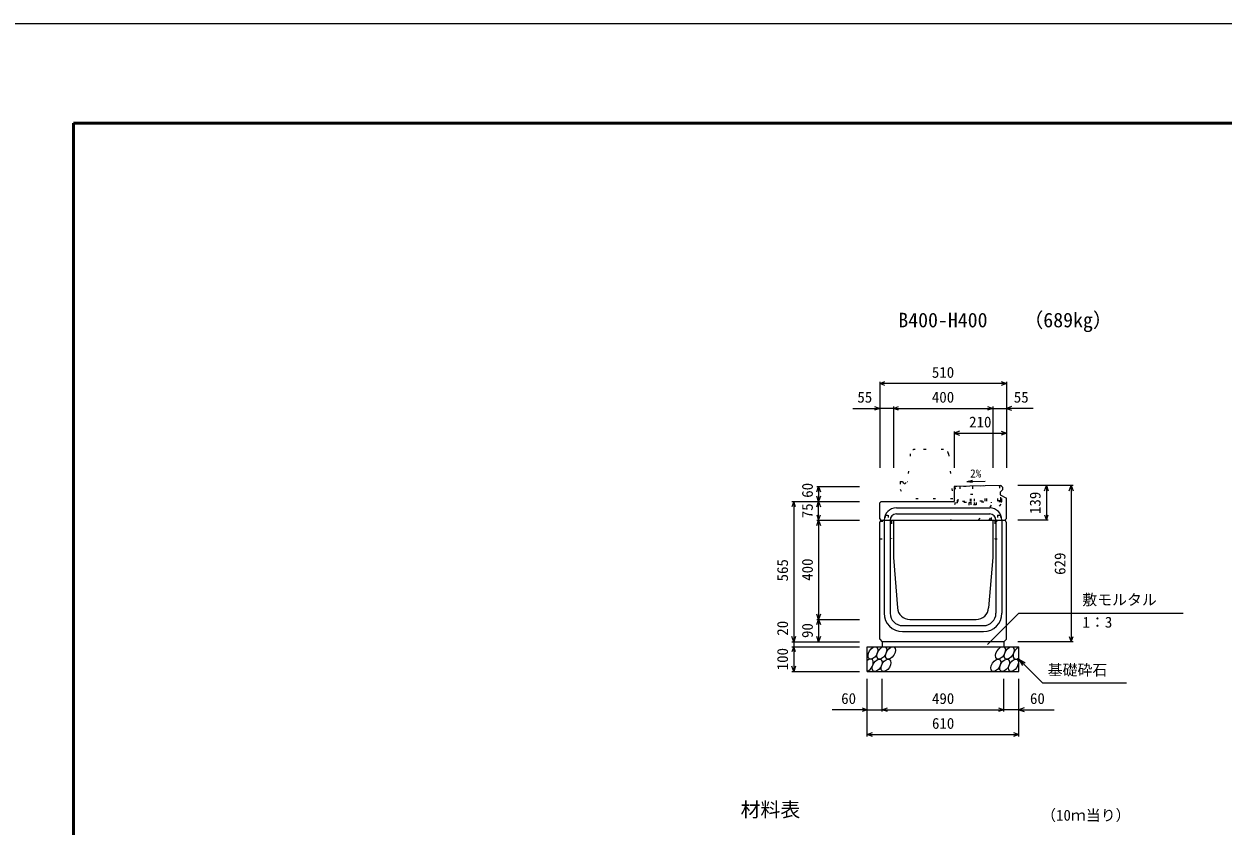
# Model space of a CAD drawing. Units: millimetres, scale not verified. Extents: x 4220 to 29420, y 5940 to 17820.
# Drawn here: x 12820 to 17647, y 14589 to 17820 of the extents above; entities that cross this region are included whole.
import ezdxf
from ezdxf.enums import TextEntityAlignment as Align

# ---------------------------------------------------------------- set-up
doc = ezdxf.new("R2010")
doc.units = ezdxf.units.MM
doc.header["$LTSCALE"] = 40
doc.linetypes.add('DOTTED', pattern=[1.75, 0.25, -1.5])
for name, color, linetype, lineweight in [('Defpoints_3', 5, 'Continuous', 25), ('DIM', 7, 'Continuous', 25), ('HATCH', 6, 'Continuous', 25), ('OUTLINE', 3, 'Continuous', 25), ('OUTLINE2', 4, 'Continuous', 25), ('TXT', 7, 'Continuous', 25), ('WAKU', 3, 'Continuous', 50)]:
    doc.layers.add(name, color=color, linetype=linetype, lineweight=lineweight)
doc.styles.add('ＭＳ ゴシック', font='')
doc.styles.get('ＭＳ ゴシック').set_extended_font_data('MS Gothic')

msp = doc.modelspace()

# ---------------------------------------------------------------- linework, layer by layer
at = {"layer": 'Defpoints_3'}
msp.add_line((29420, 17820), (12620, 17820), dxfattribs=at)
at = {"layer": 'DIM'}
for p, q in [((16265, 16371.46), (16286.14, 16379.16)), ((16265, 16378.96), (16265, 16031.46)), ((16775, 16371.46), (16265, 16371.46)), ((16286.14, 16363.77), (16265, 16371.46)), ((16753.86, 16379.16), (16775, 16371.46)), ((16775, 16371.46), (16753.86, 16363.77)), ((16775, 16378.96), (16775, 16031.46)), ((16156.62, 16271.46), (16265, 16271.46)), ((16243.86, 16279.16), (16265, 16271.46)), ((16265, 16271.46), (16243.86, 16263.77)), ((16320, 16271.46), (16265, 16271.46)), ((16320, 16271.46), (16341.14, 16279.16)), ((16320, 16278.96), (16320, 16031.46)), ((16320, 16271.46), (16720, 16271.46)), ((16341.14, 16263.77), (16320, 16271.46)), ((16698.86, 16279.16), (16720, 16271.46)), ((16720, 16271.46), (16698.86, 16263.77)), ((16720, 16278.96), (16720, 16031.46)), ((16720, 16271.46), (16775, 16271.46)), ((16796.14, 16279.16), (16775, 16271.46)), ((16883.38, 16271.46), (16775, 16271.46)), ((16775, 16271.46), (16796.14, 16263.77)), ((16586.14, 16179.16), (16565, 16171.46)), ((16565, 16178.96), (16565, 16031.46)), ((16565, 16171.46), (16775, 16171.46)), ((16565, 16171.46), (16586.14, 16163.77)), ((16753.86, 16179.16), (16775, 16171.46)), ((16775, 16171.46), (16753.86, 16163.77)), ((16011.3, 15935.32), (16019, 15956.46)), ((16011.5, 15956.46), (16184, 15956.46)), ((16019, 15956.46), (16019, 15896.46)), ((16019, 15956.46), (16026.7, 15935.32)), ((17043.5, 15960.46), (16821, 15960.46)), ((16928.3, 15939.32), (16936, 15960.46)), ((16936, 15960.46), (16936, 15821.46)), ((16936, 15960.46), (16943.7, 15939.32)), ((17028.3, 15939.32), (17036, 15960.46)), ((17036, 15960.46), (17036, 15331.46)), ((17036, 15960.46), (17043.7, 15939.32)), ((15919, 15896.46), (15911.3, 15875.32)), ((15911.5, 15896.46), (16184, 15896.46)), ((15919, 15896.46), (15919, 15331.46)), ((15926.7, 15875.32), (15919, 15896.46)), ((16019, 15896.46), (16011.3, 15917.61)), ((16011.3, 15875.32), (16019, 15896.46)), ((16026.7, 15917.61), (16019, 15896.46)), ((16019, 15821.46), (16019, 15896.46)), ((16019, 15896.46), (16026.7, 15875.32)), ((16011.3, 15842.61), (16019, 15821.46)), ((16019, 15821.46), (16026.7, 15842.61)), ((16928.3, 15842.61), (16936, 15821.46)), ((16936, 15821.46), (16943.7, 15842.61)), ((16011.3, 15800.32), (16019, 15821.46)), ((16011.5, 15821.46), (16184, 15821.46)), ((16019, 15821.46), (16019, 15421.46)), ((16019, 15821.46), (16026.7, 15800.32)), ((16943.5, 15821.46), (16821, 15821.46)), ((16019, 15421.46), (16011.3, 15442.61)), ((16011.3, 15400.32), (16019, 15421.46)), ((16011.5, 15421.46), (16184, 15421.46)), ((16026.7, 15442.61), (16019, 15421.46)), ((16019, 15421.46), (16019, 15331.46)), ((16019, 15421.46), (16026.7, 15400.32)), ((16698.77, 15320.65), (16825, 15446.89)), ((16825, 15446.89), (17486.46, 15446.89)), ((15919, 15331.46), (15911.3, 15352.61)), ((15926.7, 15352.61), (15919, 15331.46)), ((16019, 15331.46), (16011.3, 15352.61)), ((16026.7, 15352.61), (16019, 15331.46)), ((17028.3, 15352.61), (17036, 15331.46)), ((17036, 15331.46), (17043.7, 15352.61)), ((15919, 15311.46), (15911.3, 15290.32)), ((15911.5, 15331.46), (16184, 15331.46)), ((15911.5, 15311.46), (16184, 15311.46)), ((15919, 15331.46), (15919, 15311.46)), ((15919, 15311.46), (15919, 15211.46)), ((15926.7, 15290.32), (15919, 15311.46)), ((17043.5, 15331.46), (16821, 15331.46)), ((16825, 15261.46), (16920.76, 15165.71)), ((16825, 15261.46), (16850.98, 15246.46)), ((16825, 15261.46), (16840, 15235.48)), ((15919, 15211.46), (15911.3, 15232.61)), ((15911.5, 15211.46), (16184, 15211.46)), ((15926.7, 15232.61), (15919, 15211.46)), ((16215, 14950.1), (16215, 15181.46)), ((16275, 15050.1), (16275, 15181.46)), ((16765, 15050.1), (16765, 15181.46)), ((16825, 14950.1), (16825, 15181.46)), ((16920.76, 15165.71), (17258.31, 15165.71)), ((16193.86, 15065.29), (16215, 15057.6)), ((16275, 15057.6), (16296.14, 15065.29)), ((16743.86, 15065.29), (16765, 15057.6)), ((16846.14, 15065.29), (16825, 15057.6)), ((16215, 15057.6), (16073.21, 15057.6)), ((16215, 15057.6), (16193.86, 15049.9)), ((16215, 15057.6), (16275, 15057.6)), ((16275, 15057.6), (16765, 15057.6)), ((16296.14, 15049.9), (16275, 15057.6)), ((16765, 15057.6), (16743.86, 15049.9)), ((16825, 15057.6), (16765, 15057.6)), ((16825, 15057.6), (16966.79, 15057.6)), ((16825, 15057.6), (16846.14, 15049.9)), ((16215, 14957.6), (16236.14, 14965.29)), ((16803.86, 14965.29), (16825, 14957.6)), ((16215, 14957.6), (16825, 14957.6)), ((16236.14, 14949.9), (16215, 14957.6)), ((16825, 14957.6), (16803.86, 14949.9))]:
    msp.add_line(p, q, dxfattribs=at)
at = {"layer": 'HATCH', "linetype": 'DOTTED'}
for p, q in [((16576, 15956.69), (16568, 15956.52)), ((16568, 15956.52), (16569.34, 15891.53)), ((16752.46, 15960.32), (16576, 15956.69)), ((16578.35, 15891.22), (16577, 15956.71)), ((16581.25, 15895.78), (16580, 15956.77)), ((16587, 15956.91), (16588.25, 15895.92)), ((16633.24, 15896.85), (16631.99, 15957.84)), ((16638.98, 15957.98), (16640.24, 15897)), ((16689.23, 15898.01), (16687.97, 15958.99)), ((16696.23, 15898.15), (16694.97, 15959.14)), ((16741.22, 15899.08), (16739.96, 15960.07)), ((16746.96, 15960.21), (16748.22, 15899.22)), ((16751.46, 15960.3), (16755.96, 15960.4)), ((16752.63, 15903.81), (16751.46, 15960.3)), ((16757.25, 15897.91), (16755.96, 15960.4)), ((16569.34, 15891.53), (16578.34, 15891.72)), ((16748.22, 15899.22), (16578.26, 15895.72)), ((16754.31, 15894.85), (16578.35, 15891.22)), ((16625.11, 15892.18), (16652.82, 15892.76)), ((16625.32, 15882.19), (16625.11, 15892.18)), ((16653.03, 15882.76), (16625.32, 15882.19)), ((16630.28, 15925.8), (16646.27, 15926.13)), ((16630.87, 15896.8), (16630.28, 15925.8)), ((16632.04, 15892.33), (16632.24, 15882.33)), ((16645.89, 15892.61), (16646.1, 15882.61)), ((16646.87, 15897.13), (16646.27, 15926.13)), ((16652.82, 15892.76), (16653.03, 15882.76))]:
    msp.add_line(p, q, dxfattribs=at)
for centre, radius in [((16748.13, 15903.72), 4.5), ((16754.25, 15897.85), 3)]:
    msp.add_arc(centre, radius, 271.18119, 1.18119, dxfattribs=at)
at = {"layer": 'HATCH'}
for centre in [(16237.89, 15286.46), (16273.37, 15286.46), (16308.84, 15286.46), (16751.05, 15286.46), (16786.52, 15286.46), (16254.77, 15236.46), (16290.25, 15236.46), (16732.45, 15236.46), (16767.93, 15236.46), (16803.41, 15236.46)]:
    msp.add_ellipse(centre, major_axis=(14.54, 23.54), ratio=0.5792, dxfattribs=at)
for centre, start_param, end_param in [((16822, 15286.46), 0.6666252, 4.1103269), ((16219.3, 15236.46), 3.7419964, 7.318141)]:
    msp.add_ellipse(centre, major_axis=(14.54, 23.54), ratio=0.5792, start_param=start_param, end_param=end_param, dxfattribs=at)
at = {"layer": 'OUTLINE', "linetype": 'DOTTED'}
for p, q in [((16388.19, 16088.41), (16377, 15976.46)), ((16521.9, 16106.46), (16408.1, 16106.46)), ((16541.8, 16088.45), (16560, 15906.46)), ((16347, 15976.46), (16347, 15946.46)), ((16347, 15976.46), (16355, 15976.46)), ((16347, 15946.46), (16370, 15906.46)), ((16355, 15976.46), (16365, 15966.46)), ((16365, 15966.46), (16375, 15976.46)), ((16375, 15976.46), (16377, 15976.46)), ((16560, 15906.46), (16370, 15906.46))]:
    msp.add_line(p, q, dxfattribs=at)
at = {"layer": 'OUTLINE'}
for p, q in [((16753, 15960.34), (16565, 15956.46)), ((16565, 15956.46), (16565, 15896.46)), ((16750, 15933.46), (16759, 15943.46)), ((16750, 15933.46), (16750, 15923.46)), ((16753, 15960.34), (16759, 15954.46)), ((16759, 15954.46), (16759, 15943.46)), ((16265, 15890.46), (16271, 15896.46)), ((16265, 15827.46), (16265, 15890.46)), ((16271, 15896.46), (16565, 15896.46)), ((16750, 15923.46), (16775, 15910.46)), ((16775, 15827.46), (16775, 15910.46)), ((16271, 15821.46), (16265, 15827.46)), ((16265, 15811.46), (16270, 15821.46)), ((16265, 15341.46), (16265, 15811.46)), ((16270, 15821.46), (16770, 15821.46)), ((16320, 15821.46), (16320, 15671.46)), ((16720, 15821.46), (16720, 15671.46)), ((16769, 15821.46), (16775, 15827.46)), ((16775, 15811.46), (16770, 15821.46)), ((16775, 15341.46), (16775, 15811.46)), ((16320, 15671.46), (16336.32, 15467.48)), ((16720, 15671.46), (16703.68, 15467.48)), ((16386.16, 15421.46), (16653.84, 15421.46)), ((16215, 15311.46), (16825, 15311.46)), ((16215, 15211.46), (16215, 15311.46)), ((16265, 15341.46), (16275, 15331.46)), ((16765, 15331.46), (16275, 15331.46)), ((16275, 15331.46), (16275, 15311.46)), ((16765, 15331.46), (16775, 15341.46)), ((16765, 15331.46), (16765, 15311.46)), ((16825, 15211.46), (16825, 15311.46)), ((16215, 15211.46), (16825, 15211.46))]:
    msp.add_line(p, q, dxfattribs=at)
at = {"layer": 'OUTLINE', "linetype": 'DOTTED'}
for centre, start, end in [((16408.1, 16086.46), 90, 174.40835), ((16521.9, 16086.46), 4.08463, 90)]:
    msp.add_arc(centre, 20, start, end, dxfattribs=at)
at = {"layer": 'OUTLINE'}
for centre, start, end in [((16386.16, 15471.46), 184.57392, 270), ((16653.84, 15471.46), 270, 355.42608)]:
    msp.add_arc(centre, 50, start, end, dxfattribs=at)
at = {"layer": 'OUTLINE2', "linetype": 'DOTTED'}
for p, q in [((16569.33, 15892.04), (16550, 15821.46)), ((16663.11, 15821.46), (16751.47, 15922.7)), ((16705.65, 15821.46), (16773.37, 15911.31)), ((16715, 15821.46), (16715, 15894.04)), ((16287, 15841.96), (16299, 15841.96)), ((16287, 15841.96), (16287, 15816.96)), ((16299, 15841.96), (16299, 15816.96)), ((16739, 15841.96), (16751, 15841.96)), ((16739, 15841.96), (16739, 15816.96)), ((16751, 15841.96), (16751, 15816.96)), ((16267.75, 15816.96), (16312, 15816.96)), ((16312, 15816.96), (16312, 15746.46)), ((16728, 15816.96), (16728, 15746.46)), ((16728, 15816.96), (16772.25, 15816.96)), ((16265, 15746.46), (16312, 15746.46)), ((16728, 15746.46), (16775, 15746.46))]:
    msp.add_line(p, q, dxfattribs=at)
at = {"layer": 'OUTLINE2'}
for p, q in [((16332, 15870.46), (16708, 15870.46)), ((16332, 15846.46), (16708, 15846.46)), ((16283, 15821.46), (16283, 15446.46)), ((16307, 15821.46), (16307, 15446.46)), ((16733, 15821.46), (16733, 15446.46)), ((16757, 15821.46), (16757, 15446.46)), ((16357, 15396.46), (16683, 15396.46)), ((16357, 15372.46), (16683, 15372.46))]:
    msp.add_line(p, q, dxfattribs=at)
for centre, radius, start, end in [((16332, 15821.46), 49, 90, 180), ((16332, 15821.46), 25, 90, 180), ((16708, 15821.46), 49, 0, 90), ((16708, 15821.46), 25, 0, 90), ((16357, 15446.46), 74, 180, 270), ((16357, 15446.46), 50, 180, 270), ((16683, 15446.46), 50, 270, 0), ((16683, 15446.46), 74, 270, 0)]:
    msp.add_arc(centre, radius, start, end, dxfattribs=at)
at = {"layer": 'TXT'}
for q in [(16638.74, 15982.04), (16689.33, 15978.83), (16638.9, 15973.71)]:
    msp.add_line((16615.19, 15977.42), q, dxfattribs=at)
at = {"layer": 'WAKU'}
for p, q in [((29020, 17420), (13020, 17420)), ((13020, 17420), (13020, 6340))]:
    msp.add_line(p, q, dxfattribs=at)

# ---------------------------------------------------------------- texts
at = {"layer": 'DIM', "style": 'ＭＳ ゴシック'}
for s, p in [('510', (16475, 16381.46)), ('55', (16175.16, 16281.46)), ('400', (16475, 16281.46)), ('55', (16804.84, 16281.46)), ('210', (16625, 16181.46)), ('敷モルタル', (17080.6, 15465.62)), ('1：3', (17081.6, 15374.93)), ('基礎砕石', (16941.32, 15182.88)), ('60', (16110, 15067.6)), ('490', (16475.53, 15067.6)), ('60', (16870, 15067.6)), ('610', (16475.53, 14967.6))]:
    msp.add_text(s, height=43.99, dxfattribs=at).set_placement(p, align=Align.BOTTOM_LEFT)
for s, p in [('60', (16009, 15911.46)), ('139', (16926, 15845.96)), ('75', (16009, 15828.96)), ('565', (15909, 15574.46)), ('400', (16009, 15576.96)), ('629', (17026, 15600.96)), ('20', (15909, 15355.78)), ('90', (16009, 15346.46)), ('100', (15909, 15216.46))]:
    msp.add_text(s, height=43.99, rotation=90, dxfattribs=at).set_placement(p, align=Align.BOTTOM_LEFT)
at = {"layer": 'TXT', "style": 'ＭＳ ゴシック'}
for s, height, p in [('B400-H400', 58.65, (16340, 16580.44)), ('（689kg）', 58.65, (16843.7, 16580.44)), ('2%', 32.99, (16629.14, 15982.9)), ('材料表', 58.65, (15705, 14608.36)), ('（10ｍ当り）', 43.99, (16915, 14597.36))]:
    msp.add_text(s, height=height, dxfattribs=at).set_placement(p, align=Align.BOTTOM_LEFT)

doc.saveas('drawing.dxf')
